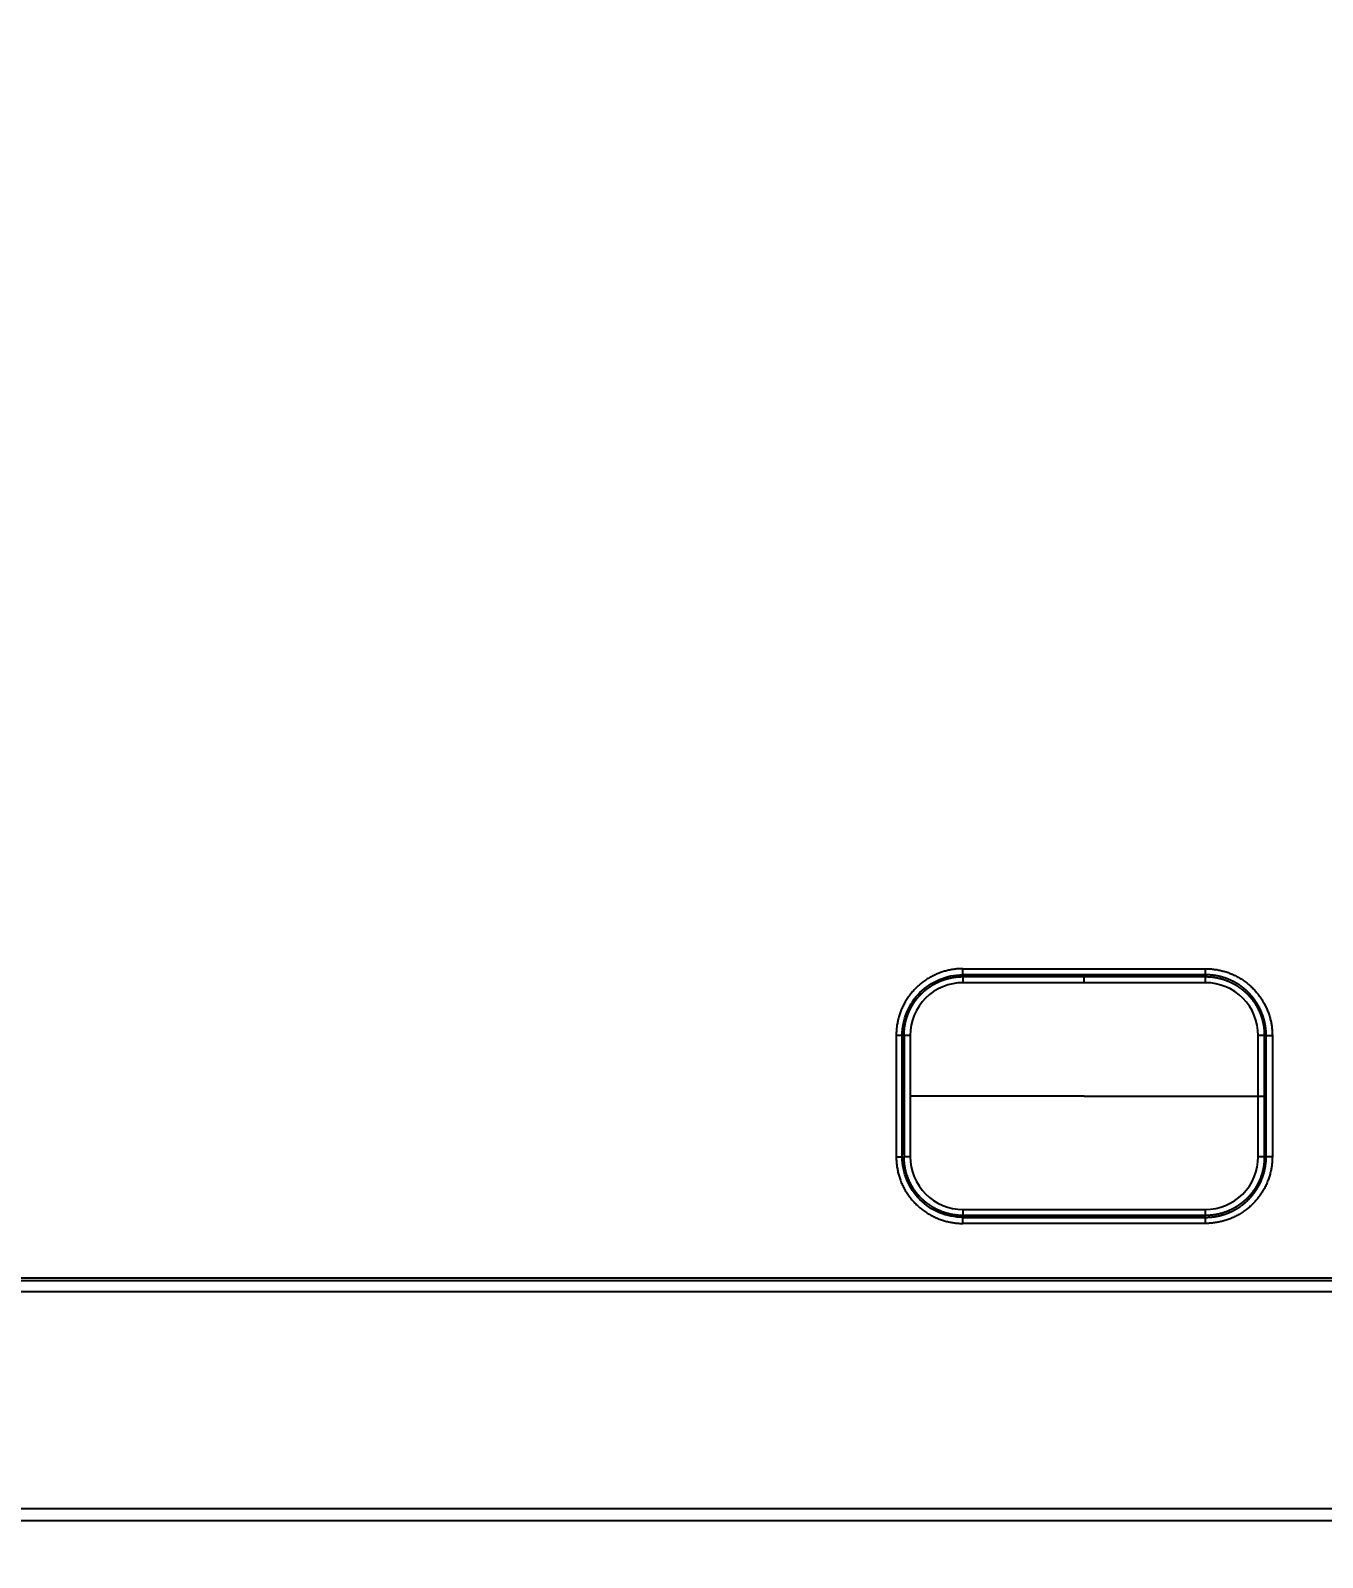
# Model space of a CAD drawing. Extents: x 4885 to 9138, y -729 to 2388.
# Drawn here: x 6106.6 to 6213, y -110.1 to 15.7 of the extents above; entities that cross this region are included whole.
import ezdxf

# ---------------------------------------------------------------- set-up
doc = ezdxf.new("R2010")
doc.units = 0
doc.header["$LTSCALE"] = 10
doc.header["$MEASUREMENT"] = 0
doc.header["$PDMODE"] = 3
doc.header["$PDSIZE"] = -10
doc.layers.get('0').update_dxf_attribs({"linetype": 'CONTINUOUS'})
doc.layers.get('DEFPOINTS').update_dxf_attribs({"linetype": 'CONTINUOUS'})
doc.styles.add('Daelim Dimension', font='NanumGothic.ttf')
doc.dimstyles.new('DEFAULT', dxfattribs={"dimscale": 2, "dimtxt": 2, "dimasz": 2, "dimexe": 0, "dimexo": 2, "dimgap": 1, "dimtad": 1, "dimdec": 1, "dimzin": 9, "dimdsep": 46, "dimtxsty": 'Daelim Dimension', "dimcen": 0.5, "dimclrd": 252, "dimclre": 252, "dimclrt": 3, "dimadec": 1, "dimazin": 0, "dimtfac": 1, "dimtdec": 1, "dimtix": 1, "dimtmove": 0, "dimatfit": 3, "dimfxl": 1, "dimtolj": 1, "dimtzin": 1, "dimlwd": 9, "dimlwe": 9, "dimarcsym": 0})

# ---------------------------------------------------------------- blocks, each defined once
blk = doc.blocks.new('*D57')
at = {"color": 5, "lineweight": 9, "ltscale": 0.5, "transparency": 16777216}
for p, q in [((5963.54, 144.9), (5963.54, -301.55)), ((6413.54, 144.9), (6413.54, -301.55)), ((5971.54, -299.55), (6405.54, -299.55))]:
    blk.add_line(p, q, dxfattribs=at)
at = {"color": 5, "ltscale": 0.5, "transparency": 16777216}
for points in [[(5971.54, -298.21), (5971.54, -300.88), (5963.54, -299.55)], [(6405.54, -298.21), (6405.54, -300.88), (6413.54, -299.55)]]:
    blk.add_solid(points, dxfattribs=at)
at = {"layer": 'DEFPOINTS', "color": 0, "ltscale": 0.5, "transparency": 16777216}
for p in [(5963.54, 148.9), (6413.54, 148.9), (6413.54, -299.55)]:
    blk.add_point(p, dxfattribs=at)
at = {"color": 7, "ltscale": 0.5, "transparency": 16777216, "insert": (6188.54, -286.69), "char_height": 20, "attachment_point": 5, "style": 'Daelim Dimension'}
blk.add_mtext('\\A1;450', dxfattribs=at)
blk = doc.blocks.new('*D68')
at = {"color": 5, "lineweight": 9, "ltscale": 0.5, "transparency": 16777216}
for p, q in [((6167.68, 249.69), (5799.77, 249.69)), ((5801.77, 241.69), (5801.77, -209.07)), ((6189.43, -217.07), (5799.77, -217.07))]:
    blk.add_line(p, q, dxfattribs=at)
at = {"color": 5, "ltscale": 0.5, "transparency": 16777216}
for points in [[(5800.43, 241.69), (5803.1, 241.69), (5801.77, 249.69)], [(5800.43, -209.07), (5803.1, -209.07), (5801.77, -217.07)]]:
    blk.add_solid(points, dxfattribs=at)
at = {"layer": 'DEFPOINTS', "color": 0, "ltscale": 0.5, "transparency": 16777216}
for p in [(6171.68, 249.69), (5801.77, -217.07), (6193.43, -217.07)]:
    blk.add_point(p, dxfattribs=at)
at = {"color": 7, "ltscale": 0.5, "transparency": 16777216, "insert": (5788.88, 16.31), "char_height": 20, "attachment_point": 5, "rotation": 90, "style": 'Daelim Dimension'}
blk.add_mtext('\\A1;467', dxfattribs=at)

msp = doc.modelspace()

# ---------------------------------------------------------------- linework, layer by layer
at = {"color": 7, "linetype": 'Continuous', "lineweight": 25}
for p, q in [((6183.43, -62.08), (6183.43, -61.58)), ((6183.43, -61.58), (6203.42, -61.58)), ((6203.42, -62.08), (6203.42, -61.58)), ((6183.43, -62.08), (6183.57, -62.23)), ((6203.42, -62.08), (6183.43, -62.08)), ((6203.28, -62.23), (6183.57, -62.23)), ((6193.43, -62.73), (6193.43, -62.23)), ((6203.42, -62.08), (6203.28, -62.23)), ((6178.43, -67.07), (6177.94, -67.07)), ((6177.94, -67.07), (6177.94, -77.07)), ((6178.58, -67.22), (6178.43, -67.07)), ((6178.43, -77.07), (6178.43, -67.07)), ((6178.58, -67.22), (6178.58, -76.92)), ((6208.27, -67.22), (6208.42, -67.07)), ((6208.27, -67.22), (6208.27, -76.92)), ((6208.42, -77.07), (6208.42, -67.07)), ((6208.42, -67.07), (6208.92, -67.07)), ((6208.92, -67.07), (6208.92, -77.07)), ((6193.43, -72.07), (6179.09, -72.07)), ((6193.43, -72.07), (6207.77, -72.07)), ((6207.77, -72.07), (6208.26, -72.07)), ((6177.94, -77.07), (6178.43, -77.07)), ((6208.92, -77.07), (6208.42, -77.07)), ((6183.43, -82.06), (6183.57, -81.91)), ((6183.43, -82.06), (6203.42, -82.06)), ((6183.43, -82.56), (6183.43, -82.06)), ((6203.42, -82.56), (6183.43, -82.56)), ((6203.28, -81.91), (6183.57, -81.91)), ((6203.42, -82.06), (6203.28, -81.91)), ((6203.42, -82.56), (6203.42, -82.06)), ((6365.43, -87.07), (6021.43, -87.07)), ((6021.43, -87.25), (6365.43, -87.25)), ((6365.43, -88.2), (6021.43, -88.2)), ((6365.43, -106.07), (6021.43, -106.07)), ((6365.43, -107.07), (6021.43, -107.07))]:
    msp.add_line(p, q, dxfattribs=at)
for centre, major_axis, ratio, start_param, end_param in [((6193.43, -297.67), (-4498.51, 0), 0.052336, 4.712389, 4.714611), ((6183.43, -62.73), (0, 0.5), 0.002219, 6.230825, 7.851908), ((6193.43, -298.19), (4499.01, 0), 0.052336, 1.570796, 1.573018), ((6193.43, -297.67), (-4498.51, 0), 0.052336, 4.710167, 4.712389), ((6193.43, -298.19), (4499.01, 0), 0.052336, 1.568575, 1.570796), ((6203.42, -62.73), (0, -0.5), 0.002219, 1.57287, 3.193953), ((6179.09, -67.08), (-0.5, 0), 0.001109, 4.715572, 6.335545), ((6414.03, -72.07), (0, -4498.76), 0.052336, 4.711279, 4.713499), ((6414.56, -72.07), (0, 4499.26), 0.052336, 1.569686, 1.570796), ((6207.76, -67.08), (-0.5, 0), 0.001109, 3.089233, 4.709206), ((5972.29, -72.07), (0, -4499.26), 0.052336, 1.570796, 1.571907), ((5972.82, -72.07), (0, 4498.76), 0.052336, 4.712389, 4.713499), ((6414.56, -72.07), (0, 4499.26), 0.052336, 1.570796, 1.571907), ((5972.29, -72.07), (0, -4499.26), 0.052336, 1.569686, 1.570796), ((5972.82, -72.07), (0, 4498.76), 0.052336, 4.711279, 4.712389), ((6179.09, -77.06), (-0.5, 0), 0.001109, 6.230825, 7.850798), ((6207.76, -77.06), (-0.5, 0), 0.001109, 1.57398, 3.172214), ((6183.43, -81.41), (0, -0.5), 0.002219, 4.714463, 6.335545), ((6193.43, 154.05), (-4499.01, 0), 0.052336, 1.568575, 1.573018), ((6203.42, -81.41), (0, 0.5), 0.002219, 3.089233, 4.710315), ((6193.43, 153.53), (4498.51, 0), 0.052336, 4.710167, 4.714611)]:
    msp.add_ellipse(centre, major_axis=major_axis, ratio=ratio, start_param=start_param, end_param=end_param, dxfattribs=at)
for points in [[(6183.43, -61.58), (6180.21, -61.58), (6177.94, -63.85), (6177.94, -67.07)], [(6203.42, -61.58), (6206.64, -61.58), (6208.92, -63.85), (6208.92, -67.07)], [(6177.94, -77.07), (6177.94, -80.29), (6180.21, -82.56), (6183.43, -82.56)], [(6208.92, -77.07), (6208.92, -80.29), (6206.64, -82.56), (6203.42, -82.56)]]:
    msp.add_rational_spline(points, [1, 0.805383013467, 0.805383013467, 1], degree=3, dxfattribs=at)
for points, knots in [([(6178.43, -67.07), (6178.43, -65.76), (6178.97, -64.46), (6180.82, -62.62), (6182.11, -62.08), (6183.43, -62.08)], [0, 0, 0, 0, 0.5, 0.5, 1, 1, 1, 1]), ([(6178.59, -67.08), (6178.59, -67.06), (6178.59, -67.04), (6178.59, -67.01), (6178.59, -66.97), (6178.59, -66.94), (6178.59, -66.9), (6178.59, -66.86), (6178.59, -66.83), (6178.6, -66.79), (6178.6, -66.76), (6178.6, -66.72), (6178.6, -66.69), (6178.61, -66.65), (6178.61, -66.62), (6178.61, -66.58), (6178.62, -66.55), (6178.62, -66.51), (6178.62, -66.48), (6178.63, -66.44), (6178.63, -66.41), (6178.64, -66.37), (6178.64, -66.34), (6178.65, -66.31), (6178.66, -66.27), (6178.66, -66.24), (6178.67, -66.2), (6178.67, -66.17), (6178.68, -66.13), (6178.69, -66.1), (6178.69, -66.06), (6178.7, -66.03), (6178.71, -66), (6178.72, -65.96), (6178.73, -65.93), (6178.73, -65.89), (6178.74, -65.86), (6178.75, -65.82), (6178.76, -65.79), (6178.77, -65.76), (6178.78, -65.72), (6178.79, -65.69), (6178.8, -65.66), (6178.81, -65.62), (6178.82, -65.59), (6178.83, -65.56), (6178.84, -65.52), (6178.86, -65.49), (6178.87, -65.46), (6178.88, -65.42), (6178.89, -65.39), (6178.9, -65.36), (6178.92, -65.32), (6178.93, -65.29), (6178.94, -65.26), (6178.95, -65.23), (6178.97, -65.19), (6178.98, -65.16), (6179, -65.13), (6179.01, -65.1), (6179.02, -65.07), (6179.04, -65.03), (6179.05, -65), (6179.07, -64.97), (6179.09, -64.94), (6179.1, -64.91), (6179.12, -64.88), (6179.13, -64.84), (6179.15, -64.81), (6179.17, -64.78), (6179.18, -64.75), (6179.2, -64.72), (6179.22, -64.69), (6179.23, -64.66), (6179.25, -64.63), (6179.27, -64.6), (6179.29, -64.57), (6179.31, -64.54), (6179.32, -64.51), (6179.34, -64.48), (6179.36, -64.45), (6179.38, -64.42), (6179.4, -64.39), (6179.42, -64.36), (6179.44, -64.33), (6179.46, -64.3), (6179.48, -64.28), (6179.5, -64.25), (6179.52, -64.22), (6179.54, -64.19), (6179.56, -64.16), (6179.58, -64.13), (6179.6, -64.11), (6179.63, -64.08), (6179.65, -64.05), (6179.67, -64.02), (6179.69, -64), (6179.71, -63.97), (6179.74, -63.94), (6179.76, -63.92), (6179.78, -63.89), (6179.81, -63.86), (6179.83, -63.84), (6179.85, -63.81), (6179.88, -63.79), (6179.9, -63.76), (6179.92, -63.73), (6179.95, -63.71), (6179.97, -63.68), (6180, -63.66), (6180.02, -63.63), (6180.05, -63.61), (6180.07, -63.59), (6180.1, -63.56), (6180.12, -63.54), (6180.15, -63.51), (6180.18, -63.49), (6180.2, -63.47), (6180.23, -63.44), (6180.25, -63.42), (6180.28, -63.4), (6180.31, -63.37), (6180.33, -63.35), (6180.36, -63.33), (6180.39, -63.31), (6180.42, -63.29), (6180.44, -63.26), (6180.47, -63.24), (6180.5, -63.22), (6180.53, -63.2), (6180.55, -63.18), (6180.58, -63.16), (6180.61, -63.14), (6180.64, -63.12), (6180.67, -63.1), (6180.7, -63.08), (6180.73, -63.06), (6180.76, -63.04), (6180.78, -63.02), (6180.81, -63), (6180.84, -62.98), (6180.87, -62.96), (6180.9, -62.94), (6180.93, -62.93), (6180.96, -62.91), (6180.99, -62.89), (6181.02, -62.87), (6181.05, -62.86), (6181.08, -62.84), (6181.12, -62.82), (6181.15, -62.81), (6181.18, -62.79), (6181.21, -62.77), (6181.24, -62.76), (6181.27, -62.74), (6181.3, -62.73), (6181.33, -62.71), (6181.36, -62.7), (6181.4, -62.68), (6181.43, -62.67), (6181.46, -62.65), (6181.49, -62.64), (6181.52, -62.62), (6181.56, -62.61), (6181.59, -62.6), (6181.62, -62.58), (6181.65, -62.57), (6181.69, -62.56), (6181.72, -62.55), (6181.75, -62.53), (6181.78, -62.52), (6181.82, -62.51), (6181.85, -62.5), (6181.88, -62.49), (6181.92, -62.48), (6181.95, -62.46), (6181.98, -62.45), (6182.02, -62.44), (6182.05, -62.43), (6182.08, -62.42), (6182.12, -62.41), (6182.15, -62.4), (6182.19, -62.4), (6182.22, -62.39), (6182.25, -62.38), (6182.29, -62.37), (6182.32, -62.36), (6182.36, -62.35), (6182.39, -62.35), (6182.42, -62.34), (6182.46, -62.33), (6182.49, -62.32), (6182.53, -62.32), (6182.56, -62.31), (6182.6, -62.31), (6182.63, -62.3), (6182.66, -62.29), (6182.7, -62.29), (6182.73, -62.28), (6182.77, -62.28), (6182.8, -62.27), (6182.84, -62.27), (6182.87, -62.26), (6182.91, -62.26), (6182.94, -62.26), (6182.98, -62.25), (6183.01, -62.25), (6183.05, -62.25), (6183.08, -62.25), (6183.12, -62.24), (6183.15, -62.24), (6183.19, -62.24), (6183.22, -62.24), (6183.26, -62.24), (6183.29, -62.23), (6183.33, -62.23), (6183.36, -62.23), (6183.4, -62.23), (6183.42, -62.23), (6183.43, -62.23)], [0, 0, 0, 0, 0.004625, 0.00925, 0.013875, 0.0185, 0.023124, 0.027748, 0.032372, 0.036996, 0.04162, 0.046243, 0.050866, 0.055489, 0.060112, 0.064734, 0.069357, 0.073979, 0.078601, 0.083222, 0.087844, 0.092465, 0.097086, 0.101707, 0.106328, 0.110948, 0.115569, 0.120189, 0.124809, 0.129428, 0.134048, 0.138667, 0.143287, 0.147906, 0.152524, 0.157143, 0.161761, 0.166379, 0.170998, 0.175615, 0.180233, 0.184851, 0.189468, 0.194085, 0.198702, 0.203319, 0.207935, 0.212552, 0.217168, 0.221784, 0.2264, 0.231015, 0.235631, 0.240246, 0.244861, 0.249476, 0.254091, 0.258706, 0.26332, 0.267934, 0.272549, 0.277163, 0.281776, 0.28639, 0.291003, 0.295617, 0.30023, 0.304843, 0.309456, 0.314068, 0.318681, 0.323293, 0.327905, 0.332517, 0.337129, 0.341741, 0.346352, 0.350964, 0.355575, 0.360186, 0.364797, 0.369408, 0.374018, 0.378629, 0.383239, 0.387849, 0.392459, 0.397069, 0.401679, 0.406288, 0.410898, 0.415507, 0.420116, 0.424725, 0.429334, 0.433943, 0.438551, 0.44316, 0.447768, 0.452376, 0.456984, 0.461592, 0.4662, 0.470808, 0.475415, 0.480023, 0.48463, 0.489237, 0.493844, 0.498451, 0.503057, 0.507664, 0.51227, 0.516877, 0.521483, 0.526089, 0.530695, 0.535301, 0.539907, 0.544512, 0.549118, 0.553723, 0.558328, 0.562933, 0.567538, 0.572143, 0.576748, 0.581353, 0.585957, 0.590562, 0.595166, 0.59977, 0.604374, 0.608978, 0.613582, 0.618186, 0.622789, 0.627393, 0.631996, 0.6366, 0.641203, 0.645806, 0.650409, 0.655012, 0.659615, 0.664218, 0.66882, 0.673423, 0.678025, 0.682627, 0.68723, 0.691832, 0.696434, 0.701036, 0.705638, 0.710239, 0.714841, 0.719443, 0.724044, 0.728646, 0.733247, 0.737848, 0.742449, 0.74705, 0.751651, 0.756252, 0.760853, 0.765454, 0.770054, 0.774655, 0.779255, 0.783856, 0.788456, 0.793056, 0.797656, 0.802257, 0.806857, 0.811456, 0.816056, 0.820656, 0.825256, 0.829856, 0.834455, 0.839055, 0.843654, 0.848253, 0.852853, 0.857452, 0.862051, 0.86665, 0.871249, 0.875848, 0.880447, 0.885046, 0.889645, 0.894244, 0.898842, 0.903441, 0.908039, 0.912638, 0.917236, 0.921835, 0.926433, 0.931031, 0.93563, 0.940228, 0.944826, 0.949424, 0.954022, 0.95862, 0.963218, 0.967816, 0.972414, 0.977012, 0.981609, 0.986207, 0.990805, 0.995402, 1, 1, 1, 1]), ([(6183.43, -62.73), (6182.31, -62.73), (6181.17, -63.19), (6179.55, -64.81), (6179.09, -65.93), (6179.09, -67.08)], [0, 0, 0, 0, 0.5, 0.5, 1, 1, 1, 1]), ([(6208.42, -67.07), (6208.42, -67.06), (6208.42, -67.04), (6208.42, -67), (6208.41, -66.96), (6208.41, -66.93), (6208.41, -66.89), (6208.41, -66.86), (6208.41, -66.82), (6208.41, -66.78), (6208.41, -66.75), (6208.4, -66.71), (6208.4, -66.67), (6208.4, -66.64), (6208.39, -66.6), (6208.39, -66.57), (6208.39, -66.53), (6208.38, -66.49), (6208.38, -66.46), (6208.37, -66.42), (6208.37, -66.39), (6208.36, -66.35), (6208.36, -66.32), (6208.35, -66.28), (6208.35, -66.24), (6208.34, -66.21), (6208.33, -66.17), (6208.33, -66.14), (6208.32, -66.1), (6208.31, -66.07), (6208.31, -66.03), (6208.3, -66), (6208.29, -65.96), (6208.28, -65.93), (6208.27, -65.89), (6208.27, -65.85), (6208.26, -65.82), (6208.25, -65.78), (6208.24, -65.75), (6208.23, -65.72), (6208.22, -65.68), (6208.21, -65.65), (6208.2, -65.61), (6208.19, -65.58), (6208.18, -65.54), (6208.17, -65.51), (6208.15, -65.47), (6208.14, -65.44), (6208.13, -65.41), (6208.12, -65.37), (6208.11, -65.34), (6208.09, -65.3), (6208.08, -65.27), (6208.07, -65.24), (6208.05, -65.2), (6208.04, -65.17), (6208.03, -65.14), (6208.01, -65.1), (6208, -65.07), (6207.98, -65.04), (6207.97, -65), (6207.95, -64.97), (6207.94, -64.94), (6207.92, -64.9), (6207.91, -64.87), (6207.89, -64.84), (6207.87, -64.81), (6207.86, -64.78), (6207.84, -64.74), (6207.82, -64.71), (6207.81, -64.68), (6207.79, -64.65), (6207.77, -64.62), (6207.75, -64.59), (6207.74, -64.55), (6207.72, -64.52), (6207.7, -64.49), (6207.68, -64.46), (6207.66, -64.43), (6207.64, -64.4), (6207.62, -64.37), (6207.6, -64.34), (6207.58, -64.31), (6207.56, -64.28), (6207.54, -64.25), (6207.52, -64.22), (6207.5, -64.19), (6207.48, -64.16), (6207.46, -64.13), (6207.44, -64.1), (6207.42, -64.07), (6207.39, -64.04), (6207.37, -64.01), (6207.35, -63.99), (6207.33, -63.96), (6207.3, -63.93), (6207.28, -63.9), (6207.26, -63.87), (6207.24, -63.85), (6207.21, -63.82), (6207.19, -63.79), (6207.16, -63.76), (6207.14, -63.74), (6207.12, -63.71), (6207.09, -63.68), (6207.07, -63.66), (6207.04, -63.63), (6207.02, -63.61), (6206.99, -63.58), (6206.97, -63.55), (6206.94, -63.53), (6206.92, -63.5), (6206.89, -63.48), (6206.86, -63.45), (6206.84, -63.43), (6206.81, -63.4), (6206.78, -63.38), (6206.76, -63.35), (6206.73, -63.33), (6206.7, -63.31), (6206.68, -63.28), (6206.65, -63.26), (6206.62, -63.24), (6206.59, -63.21), (6206.57, -63.19), (6206.54, -63.17), (6206.51, -63.15), (6206.48, -63.12), (6206.45, -63.1), (6206.42, -63.08), (6206.39, -63.06), (6206.36, -63.04), (6206.34, -63.02), (6206.31, -62.99), (6206.28, -62.97), (6206.25, -62.95), (6206.22, -62.93), (6206.19, -62.91), (6206.16, -62.89), (6206.13, -62.87), (6206.1, -62.85), (6206.07, -62.83), (6206.03, -62.82), (6206, -62.8), (6205.97, -62.78), (6205.94, -62.76), (6205.91, -62.74), (6205.88, -62.72), (6205.85, -62.71), (6205.82, -62.69), (6205.78, -62.67), (6205.75, -62.65), (6205.72, -62.64), (6205.69, -62.62), (6205.66, -62.61), (6205.62, -62.59), (6205.59, -62.57), (6205.56, -62.56), (6205.53, -62.54), (6205.49, -62.53), (6205.46, -62.51), (6205.43, -62.5), (6205.39, -62.48), (6205.36, -62.47), (6205.33, -62.46), (6205.29, -62.44), (6205.26, -62.43), (6205.23, -62.42), (6205.19, -62.4), (6205.16, -62.39), (6205.12, -62.38), (6205.09, -62.37), (6205.06, -62.35), (6205.02, -62.34), (6204.99, -62.33), (6204.95, -62.32), (6204.92, -62.31), (6204.88, -62.3), (6204.85, -62.29), (6204.81, -62.28), (6204.78, -62.27), (6204.75, -62.26), (6204.71, -62.25), (6204.68, -62.24), (6204.64, -62.23), (6204.61, -62.22), (6204.57, -62.21), (6204.53, -62.2), (6204.5, -62.2), (6204.46, -62.19), (6204.43, -62.18), (6204.39, -62.17), (6204.36, -62.17), (6204.32, -62.16), (6204.29, -62.15), (6204.25, -62.15), (6204.22, -62.14), (6204.18, -62.14), (6204.14, -62.13), (6204.11, -62.13), (6204.07, -62.12), (6204.04, -62.12), (6204, -62.11), (6203.96, -62.11), (6203.93, -62.1), (6203.89, -62.1), (6203.86, -62.1), (6203.82, -62.1), (6203.78, -62.09), (6203.75, -62.09), (6203.71, -62.09), (6203.68, -62.09), (6203.64, -62.08), (6203.6, -62.08), (6203.57, -62.08), (6203.53, -62.08), (6203.5, -62.08), (6203.46, -62.08), (6203.43, -62.08), (6203.42, -62.08)], [0, 0, 0, 0, 0.004613, 0.009226, 0.01384, 0.018452, 0.023065, 0.027678, 0.03229, 0.036903, 0.041515, 0.046127, 0.050739, 0.055351, 0.059963, 0.064574, 0.069186, 0.073797, 0.078408, 0.083019, 0.08763, 0.092241, 0.096852, 0.101463, 0.106073, 0.110684, 0.115294, 0.119904, 0.124514, 0.129124, 0.133734, 0.138344, 0.142954, 0.147563, 0.152173, 0.156782, 0.161391, 0.166001, 0.17061, 0.175219, 0.179828, 0.184437, 0.189045, 0.193654, 0.198263, 0.202871, 0.207479, 0.212088, 0.216696, 0.221304, 0.225912, 0.23052, 0.235128, 0.239736, 0.244344, 0.248952, 0.253559, 0.258167, 0.262774, 0.267382, 0.271989, 0.276596, 0.281204, 0.285811, 0.290418, 0.295025, 0.299632, 0.304239, 0.308846, 0.313453, 0.318059, 0.322666, 0.327273, 0.33188, 0.336486, 0.341093, 0.345699, 0.350306, 0.354912, 0.359518, 0.364125, 0.368731, 0.373337, 0.377944, 0.38255, 0.387156, 0.391762, 0.396368, 0.400974, 0.40558, 0.410186, 0.414792, 0.419398, 0.424004, 0.42861, 0.433216, 0.437822, 0.442428, 0.447034, 0.451639, 0.456245, 0.460851, 0.465457, 0.470063, 0.474668, 0.479274, 0.48388, 0.488486, 0.493091, 0.497697, 0.502303, 0.506909, 0.511514, 0.51612, 0.520726, 0.525332, 0.529937, 0.534543, 0.539149, 0.543755, 0.548361, 0.552966, 0.557572, 0.562178, 0.566784, 0.57139, 0.575996, 0.580602, 0.585208, 0.589814, 0.59442, 0.599026, 0.603632, 0.608238, 0.612844, 0.61745, 0.622056, 0.626663, 0.631269, 0.635875, 0.640482, 0.645088, 0.649694, 0.654301, 0.658907, 0.663514, 0.66812, 0.672727, 0.677334, 0.681941, 0.686547, 0.691154, 0.695761, 0.700368, 0.704975, 0.709582, 0.714189, 0.718796, 0.723404, 0.728011, 0.732618, 0.737226, 0.741833, 0.746441, 0.751048, 0.755656, 0.760264, 0.764872, 0.76948, 0.774088, 0.778696, 0.783304, 0.787912, 0.792521, 0.797129, 0.801737, 0.806346, 0.810955, 0.815563, 0.820172, 0.824781, 0.82939, 0.833999, 0.838609, 0.843218, 0.847827, 0.852437, 0.857046, 0.861656, 0.866266, 0.870876, 0.875486, 0.880096, 0.884706, 0.889316, 0.893927, 0.898537, 0.903148, 0.907759, 0.91237, 0.916981, 0.921592, 0.926203, 0.930814, 0.935426, 0.940037, 0.944649, 0.949261, 0.953873, 0.958485, 0.963097, 0.96771, 0.972322, 0.976935, 0.981548, 0.98616, 0.990774, 0.995387, 1, 1, 1, 1]), ([(6203.42, -62.23), (6203.43, -62.23), (6203.45, -62.23), (6203.49, -62.23), (6203.52, -62.23), (6203.56, -62.23), (6203.59, -62.24), (6203.63, -62.24), (6203.66, -62.24), (6203.7, -62.24), (6203.73, -62.24), (6203.77, -62.25), (6203.8, -62.25), (6203.84, -62.25), (6203.87, -62.25), (6203.91, -62.26), (6203.94, -62.26), (6203.98, -62.26), (6204.01, -62.27), (6204.05, -62.27), (6204.08, -62.28), (6204.12, -62.28), (6204.15, -62.29), (6204.19, -62.29), (6204.22, -62.3), (6204.26, -62.31), (6204.29, -62.31), (6204.32, -62.32), (6204.36, -62.32), (6204.39, -62.33), (6204.43, -62.34), (6204.46, -62.35), (6204.5, -62.35), (6204.53, -62.36), (6204.56, -62.37), (6204.6, -62.38), (6204.63, -62.39), (6204.66, -62.4), (6204.7, -62.4), (6204.73, -62.41), (6204.77, -62.42), (6204.8, -62.43), (6204.83, -62.44), (6204.87, -62.45), (6204.9, -62.46), (6204.93, -62.48), (6204.97, -62.49), (6205, -62.5), (6205.03, -62.51), (6205.07, -62.52), (6205.1, -62.53), (6205.13, -62.55), (6205.16, -62.56), (6205.2, -62.57), (6205.23, -62.58), (6205.26, -62.6), (6205.29, -62.61), (6205.33, -62.62), (6205.36, -62.64), (6205.39, -62.65), (6205.42, -62.67), (6205.45, -62.68), (6205.49, -62.7), (6205.52, -62.71), (6205.55, -62.73), (6205.58, -62.74), (6205.61, -62.76), (6205.64, -62.77), (6205.67, -62.79), (6205.7, -62.81), (6205.74, -62.82), (6205.77, -62.84), (6205.8, -62.86), (6205.83, -62.87), (6205.86, -62.89), (6205.89, -62.91), (6205.92, -62.93), (6205.95, -62.94), (6205.98, -62.96), (6206.01, -62.98), (6206.04, -63), (6206.07, -63.02), (6206.1, -63.04), (6206.12, -63.06), (6206.15, -63.08), (6206.18, -63.1), (6206.21, -63.12), (6206.24, -63.14), (6206.27, -63.16), (6206.3, -63.18), (6206.32, -63.2), (6206.35, -63.22), (6206.38, -63.24), (6206.41, -63.26), (6206.44, -63.29), (6206.46, -63.31), (6206.49, -63.33), (6206.52, -63.35), (6206.54, -63.37), (6206.57, -63.4), (6206.6, -63.42), (6206.62, -63.44), (6206.65, -63.47), (6206.68, -63.49), (6206.7, -63.51), (6206.73, -63.54), (6206.75, -63.56), (6206.78, -63.59), (6206.8, -63.61), (6206.83, -63.63), (6206.85, -63.66), (6206.88, -63.68), (6206.9, -63.71), (6206.93, -63.73), (6206.95, -63.76), (6206.97, -63.79), (6207, -63.81), (6207.02, -63.84), (6207.04, -63.86), (6207.07, -63.89), (6207.09, -63.92), (6207.11, -63.94), (6207.14, -63.97), (6207.16, -64), (6207.18, -64.02), (6207.2, -64.05), (6207.22, -64.08), (6207.25, -64.11), (6207.27, -64.13), (6207.29, -64.16), (6207.31, -64.19), (6207.33, -64.22), (6207.35, -64.25), (6207.37, -64.28), (6207.39, -64.3), (6207.41, -64.33), (6207.43, -64.36), (6207.45, -64.39), (6207.47, -64.42), (6207.49, -64.45), (6207.51, -64.48), (6207.53, -64.51), (6207.55, -64.54), (6207.56, -64.57), (6207.58, -64.6), (6207.6, -64.63), (6207.62, -64.66), (6207.63, -64.69), (6207.65, -64.72), (6207.67, -64.75), (6207.69, -64.78), (6207.7, -64.81), (6207.72, -64.84), (6207.73, -64.88), (6207.75, -64.91), (6207.77, -64.94), (6207.78, -64.97), (6207.8, -65), (6207.81, -65.03), (6207.83, -65.07), (6207.84, -65.1), (6207.85, -65.13), (6207.87, -65.16), (6207.88, -65.19), (6207.9, -65.23), (6207.91, -65.26), (6207.92, -65.29), (6207.93, -65.32), (6207.95, -65.36), (6207.96, -65.39), (6207.97, -65.42), (6207.98, -65.46), (6208, -65.49), (6208.01, -65.52), (6208.02, -65.56), (6208.03, -65.59), (6208.04, -65.62), (6208.05, -65.66), (6208.06, -65.69), (6208.07, -65.72), (6208.08, -65.76), (6208.09, -65.79), (6208.1, -65.82), (6208.11, -65.86), (6208.12, -65.89), (6208.12, -65.93), (6208.13, -65.96), (6208.14, -66), (6208.15, -66.03), (6208.16, -66.06), (6208.16, -66.1), (6208.17, -66.13), (6208.18, -66.17), (6208.18, -66.2), (6208.19, -66.24), (6208.2, -66.27), (6208.2, -66.31), (6208.21, -66.34), (6208.21, -66.37), (6208.22, -66.41), (6208.22, -66.44), (6208.23, -66.48), (6208.23, -66.51), (6208.23, -66.55), (6208.24, -66.58), (6208.24, -66.62), (6208.24, -66.65), (6208.25, -66.69), (6208.25, -66.72), (6208.25, -66.76), (6208.25, -66.79), (6208.26, -66.83), (6208.26, -66.86), (6208.26, -66.9), (6208.26, -66.94), (6208.26, -66.97), (6208.26, -67.01), (6208.26, -67.04), (6208.26, -67.06), (6208.26, -67.08)], [0, 0, 0, 0, 0.004598, 0.009196, 0.013793, 0.018391, 0.022989, 0.027587, 0.032185, 0.036783, 0.041381, 0.045979, 0.050577, 0.055176, 0.059774, 0.064372, 0.06897, 0.073569, 0.078167, 0.082766, 0.087364, 0.091963, 0.096562, 0.10116, 0.105759, 0.110358, 0.114957, 0.119556, 0.124155, 0.128754, 0.133353, 0.137952, 0.142552, 0.147151, 0.151751, 0.15635, 0.16095, 0.165549, 0.170149, 0.174749, 0.179348, 0.183948, 0.188548, 0.193148, 0.197748, 0.202348, 0.206949, 0.211549, 0.216149, 0.22075, 0.22535, 0.229951, 0.234552, 0.239153, 0.243753, 0.248354, 0.252955, 0.257557, 0.262158, 0.266759, 0.27136, 0.275962, 0.280563, 0.285165, 0.289767, 0.294369, 0.298971, 0.303573, 0.308175, 0.312777, 0.317379, 0.321982, 0.326584, 0.331187, 0.335789, 0.340392, 0.344995, 0.349598, 0.354201, 0.358804, 0.363407, 0.368011, 0.372614, 0.377218, 0.381821, 0.386425, 0.391029, 0.395633, 0.400237, 0.404841, 0.409446, 0.41405, 0.418655, 0.423259, 0.427864, 0.432469, 0.437074, 0.441679, 0.446285, 0.45089, 0.455495, 0.460101, 0.464707, 0.469313, 0.473919, 0.478525, 0.483131, 0.487737, 0.492344, 0.49695, 0.501557, 0.506164, 0.510771, 0.515378, 0.519985, 0.524592, 0.5292, 0.533807, 0.538415, 0.543023, 0.547631, 0.552239, 0.556848, 0.561456, 0.566065, 0.570673, 0.575282, 0.579891, 0.5845, 0.589109, 0.593719, 0.598328, 0.602938, 0.607548, 0.612158, 0.616768, 0.621378, 0.625989, 0.630599, 0.63521, 0.639821, 0.644432, 0.649043, 0.653655, 0.658266, 0.662878, 0.667489, 0.672101, 0.676714, 0.681326, 0.685938, 0.690551, 0.695164, 0.699777, 0.70439, 0.709003, 0.713616, 0.71823, 0.722844, 0.727457, 0.732071, 0.736686, 0.7413, 0.745915, 0.750529, 0.755144, 0.759759, 0.764375, 0.76899, 0.773606, 0.778221, 0.782837, 0.787454, 0.79207, 0.796686, 0.801303, 0.80592, 0.810537, 0.815154, 0.819771, 0.824389, 0.829007, 0.833625, 0.838243, 0.842861, 0.84748, 0.852098, 0.856717, 0.861336, 0.865955, 0.870575, 0.875195, 0.879814, 0.884434, 0.889055, 0.893675, 0.898296, 0.902916, 0.907537, 0.912159, 0.91678, 0.921402, 0.926023, 0.930645, 0.935268, 0.93989, 0.944513, 0.949135, 0.953758, 0.958382, 0.963005, 0.967629, 0.972253, 0.976877, 0.981501, 0.986125, 0.99075, 0.995375, 1, 1, 1, 1]), ([(6207.76, -67.08), (6207.76, -65.95), (6207.3, -64.81), (6205.69, -63.2), (6204.56, -62.73), (6203.42, -62.73)], [0, 0, 0, 0, 0.5, 0.5, 1, 1, 1, 1]), ([(6183.43, -82.06), (6182.11, -82.06), (6180.82, -81.52), (6178.97, -79.68), (6178.43, -78.38), (6178.43, -77.07)], [0, 0, 0, 0, 0.5, 0.5, 1, 1, 1, 1]), ([(6183.43, -81.91), (6183.42, -81.91), (6183.4, -81.91), (6183.36, -81.91), (6183.33, -81.91), (6183.29, -81.91), (6183.26, -81.91), (6183.22, -81.9), (6183.19, -81.9), (6183.15, -81.9), (6183.12, -81.9), (6183.08, -81.9), (6183.05, -81.89), (6183.01, -81.89), (6182.98, -81.89), (6182.94, -81.88), (6182.91, -81.88), (6182.87, -81.88), (6182.84, -81.87), (6182.8, -81.87), (6182.77, -81.86), (6182.73, -81.86), (6182.7, -81.85), (6182.66, -81.85), (6182.63, -81.84), (6182.6, -81.84), (6182.56, -81.83), (6182.53, -81.82), (6182.49, -81.82), (6182.46, -81.81), (6182.42, -81.8), (6182.39, -81.79), (6182.36, -81.79), (6182.32, -81.78), (6182.29, -81.77), (6182.25, -81.76), (6182.22, -81.75), (6182.19, -81.75), (6182.15, -81.74), (6182.12, -81.73), (6182.08, -81.72), (6182.05, -81.71), (6182.02, -81.7), (6181.98, -81.69), (6181.95, -81.68), (6181.92, -81.67), (6181.88, -81.65), (6181.85, -81.64), (6181.82, -81.63), (6181.78, -81.62), (6181.75, -81.61), (6181.72, -81.6), (6181.69, -81.58), (6181.65, -81.57), (6181.62, -81.56), (6181.59, -81.54), (6181.56, -81.53), (6181.52, -81.52), (6181.49, -81.5), (6181.46, -81.49), (6181.43, -81.47), (6181.4, -81.46), (6181.36, -81.45), (6181.33, -81.43), (6181.3, -81.41), (6181.27, -81.4), (6181.24, -81.38), (6181.21, -81.37), (6181.18, -81.35), (6181.15, -81.34), (6181.12, -81.32), (6181.08, -81.3), (6181.05, -81.28), (6181.02, -81.27), (6180.99, -81.25), (6180.96, -81.23), (6180.93, -81.21), (6180.9, -81.2), (6180.87, -81.18), (6180.84, -81.16), (6180.81, -81.14), (6180.78, -81.12), (6180.76, -81.1), (6180.73, -81.08), (6180.7, -81.06), (6180.67, -81.04), (6180.64, -81.02), (6180.61, -81), (6180.58, -80.98), (6180.55, -80.96), (6180.53, -80.94), (6180.5, -80.92), (6180.47, -80.9), (6180.44, -80.88), (6180.42, -80.85), (6180.39, -80.83), (6180.36, -80.81), (6180.33, -80.79), (6180.31, -80.77), (6180.28, -80.74), (6180.25, -80.72), (6180.23, -80.7), (6180.2, -80.67), (6180.18, -80.65), (6180.15, -80.63), (6180.12, -80.6), (6180.1, -80.58), (6180.07, -80.55), (6180.05, -80.53), (6180.02, -80.51), (6180, -80.48), (6179.97, -80.46), (6179.95, -80.43), (6179.92, -80.41), (6179.9, -80.38), (6179.88, -80.35), (6179.85, -80.33), (6179.83, -80.3), (6179.81, -80.28), (6179.78, -80.25), (6179.76, -80.22), (6179.74, -80.2), (6179.71, -80.17), (6179.69, -80.14), (6179.67, -80.12), (6179.65, -80.09), (6179.63, -80.06), (6179.6, -80.03), (6179.58, -80.01), (6179.56, -79.98), (6179.54, -79.95), (6179.52, -79.92), (6179.5, -79.89), (6179.48, -79.86), (6179.46, -79.84), (6179.44, -79.81), (6179.42, -79.78), (6179.4, -79.75), (6179.38, -79.72), (6179.36, -79.69), (6179.34, -79.66), (6179.32, -79.63), (6179.31, -79.6), (6179.29, -79.57), (6179.27, -79.54), (6179.25, -79.51), (6179.23, -79.48), (6179.22, -79.45), (6179.2, -79.42), (6179.18, -79.39), (6179.17, -79.36), (6179.15, -79.33), (6179.13, -79.3), (6179.12, -79.26), (6179.1, -79.23), (6179.09, -79.2), (6179.07, -79.17), (6179.05, -79.14), (6179.04, -79.11), (6179.02, -79.08), (6179.01, -79.04), (6179, -79.01), (6178.98, -78.98), (6178.97, -78.95), (6178.95, -78.91), (6178.94, -78.88), (6178.93, -78.85), (6178.92, -78.82), (6178.9, -78.78), (6178.89, -78.75), (6178.88, -78.72), (6178.87, -78.68), (6178.86, -78.65), (6178.84, -78.62), (6178.83, -78.59), (6178.82, -78.55), (6178.81, -78.52), (6178.8, -78.48), (6178.79, -78.45), (6178.78, -78.42), (6178.77, -78.38), (6178.76, -78.35), (6178.75, -78.32), (6178.74, -78.28), (6178.73, -78.25), (6178.73, -78.21), (6178.72, -78.18), (6178.71, -78.15), (6178.7, -78.11), (6178.69, -78.08), (6178.69, -78.04), (6178.68, -78.01), (6178.67, -77.97), (6178.67, -77.94), (6178.66, -77.9), (6178.66, -77.87), (6178.65, -77.84), (6178.64, -77.8), (6178.64, -77.77), (6178.63, -77.73), (6178.63, -77.7), (6178.62, -77.66), (6178.62, -77.63), (6178.62, -77.59), (6178.61, -77.56), (6178.61, -77.52), (6178.61, -77.49), (6178.6, -77.45), (6178.6, -77.42), (6178.6, -77.38), (6178.6, -77.35), (6178.59, -77.31), (6178.59, -77.28), (6178.59, -77.24), (6178.59, -77.21), (6178.59, -77.17), (6178.59, -77.14), (6178.59, -77.1), (6178.59, -77.08), (6178.59, -77.06)], [0, 0, 0, 0, 0.004598, 0.009195, 0.013793, 0.018391, 0.022988, 0.027586, 0.032184, 0.036782, 0.04138, 0.045978, 0.050576, 0.055174, 0.059772, 0.06437, 0.068969, 0.073567, 0.078165, 0.082764, 0.087362, 0.091961, 0.096559, 0.101158, 0.105756, 0.110355, 0.114954, 0.119553, 0.124152, 0.128751, 0.13335, 0.137949, 0.142548, 0.147147, 0.151747, 0.156346, 0.160945, 0.165545, 0.170145, 0.174744, 0.179344, 0.183944, 0.188544, 0.193143, 0.197744, 0.202344, 0.206944, 0.211544, 0.216144, 0.220745, 0.225345, 0.229946, 0.234546, 0.239147, 0.243748, 0.248349, 0.25295, 0.257551, 0.262152, 0.266753, 0.271354, 0.275956, 0.280557, 0.285159, 0.289761, 0.294362, 0.298964, 0.303566, 0.308168, 0.31277, 0.317373, 0.321975, 0.326577, 0.33118, 0.335782, 0.340385, 0.344988, 0.349591, 0.354194, 0.358797, 0.3634, 0.368004, 0.372607, 0.377211, 0.381814, 0.386418, 0.391022, 0.395626, 0.40023, 0.404834, 0.409438, 0.414043, 0.418647, 0.423252, 0.427857, 0.432462, 0.437067, 0.441672, 0.446277, 0.450882, 0.455488, 0.460093, 0.464699, 0.469305, 0.473911, 0.478517, 0.483123, 0.48773, 0.492336, 0.496943, 0.501549, 0.506156, 0.510763, 0.51537, 0.519977, 0.524585, 0.529192, 0.5338, 0.538408, 0.543016, 0.547624, 0.552232, 0.55684, 0.561449, 0.566057, 0.570666, 0.575275, 0.579884, 0.584493, 0.589102, 0.593712, 0.598321, 0.602931, 0.607541, 0.612151, 0.616761, 0.621371, 0.625982, 0.630592, 0.635203, 0.639814, 0.644425, 0.649036, 0.653648, 0.658259, 0.662871, 0.667483, 0.672095, 0.676707, 0.681319, 0.685932, 0.690544, 0.695157, 0.69977, 0.704383, 0.708997, 0.71361, 0.718224, 0.722837, 0.727451, 0.732066, 0.73668, 0.741294, 0.745909, 0.750524, 0.755139, 0.759754, 0.764369, 0.768985, 0.7736, 0.778216, 0.782832, 0.787449, 0.792065, 0.796681, 0.801298, 0.805915, 0.810532, 0.81515, 0.819767, 0.824385, 0.829003, 0.833621, 0.838239, 0.842857, 0.847476, 0.852095, 0.856713, 0.861333, 0.865952, 0.870572, 0.875191, 0.879811, 0.884431, 0.889052, 0.893672, 0.898293, 0.902914, 0.907535, 0.912156, 0.916778, 0.921399, 0.926021, 0.930643, 0.935266, 0.939888, 0.944511, 0.949134, 0.953757, 0.95838, 0.963004, 0.967628, 0.972252, 0.976876, 0.9815, 0.986125, 0.99075, 0.995375, 1, 1, 1, 1]), ([(6179.09, -77.07), (6179.09, -78.19), (6179.55, -79.33), (6181.16, -80.94), (6182.29, -81.41), (6183.43, -81.41)], [0, 0, 0, 0, 0.5, 0.5, 1, 1, 1, 1]), ([(6208.26, -77.06), (6208.26, -77.08), (6208.26, -77.1), (6208.26, -77.14), (6208.26, -77.17), (6208.26, -77.21), (6208.26, -77.24), (6208.26, -77.28), (6208.26, -77.31), (6208.25, -77.35), (6208.25, -77.38), (6208.25, -77.42), (6208.25, -77.45), (6208.24, -77.49), (6208.24, -77.52), (6208.24, -77.56), (6208.23, -77.59), (6208.23, -77.63), (6208.23, -77.66), (6208.22, -77.7), (6208.22, -77.73), (6208.21, -77.77), (6208.21, -77.8), (6208.2, -77.84), (6208.2, -77.87), (6208.19, -77.9), (6208.18, -77.94), (6208.18, -77.97), (6208.17, -78.01), (6208.16, -78.04), (6208.16, -78.08), (6208.15, -78.11), (6208.14, -78.15), (6208.13, -78.18), (6208.12, -78.21), (6208.12, -78.25), (6208.11, -78.28), (6208.1, -78.32), (6208.09, -78.35), (6208.08, -78.38), (6208.07, -78.42), (6208.06, -78.45), (6208.05, -78.48), (6208.04, -78.52), (6208.03, -78.55), (6208.02, -78.59), (6208.01, -78.62), (6208, -78.65), (6207.98, -78.68), (6207.97, -78.72), (6207.96, -78.75), (6207.95, -78.78), (6207.93, -78.82), (6207.92, -78.85), (6207.91, -78.88), (6207.9, -78.91), (6207.88, -78.95), (6207.87, -78.98), (6207.85, -79.01), (6207.84, -79.04), (6207.83, -79.08), (6207.81, -79.11), (6207.8, -79.14), (6207.78, -79.17), (6207.77, -79.2), (6207.75, -79.23), (6207.73, -79.26), (6207.72, -79.3), (6207.7, -79.33), (6207.69, -79.36), (6207.67, -79.39), (6207.65, -79.42), (6207.63, -79.45), (6207.62, -79.48), (6207.6, -79.51), (6207.58, -79.54), (6207.56, -79.57), (6207.55, -79.6), (6207.53, -79.63), (6207.51, -79.66), (6207.49, -79.69), (6207.47, -79.72), (6207.45, -79.75), (6207.43, -79.78), (6207.41, -79.81), (6207.39, -79.84), (6207.37, -79.86), (6207.35, -79.89), (6207.33, -79.92), (6207.31, -79.95), (6207.29, -79.98), (6207.27, -80.01), (6207.25, -80.03), (6207.22, -80.06), (6207.2, -80.09), (6207.18, -80.12), (6207.16, -80.14), (6207.14, -80.17), (6207.11, -80.2), (6207.09, -80.22), (6207.07, -80.25), (6207.04, -80.28), (6207.02, -80.3), (6207, -80.33), (6206.97, -80.35), (6206.95, -80.38), (6206.93, -80.41), (6206.9, -80.43), (6206.88, -80.46), (6206.85, -80.48), (6206.83, -80.51), (6206.8, -80.53), (6206.78, -80.55), (6206.75, -80.58), (6206.73, -80.6), (6206.7, -80.63), (6206.68, -80.65), (6206.65, -80.67), (6206.62, -80.7), (6206.6, -80.72), (6206.57, -80.74), (6206.54, -80.77), (6206.52, -80.79), (6206.49, -80.81), (6206.46, -80.83), (6206.44, -80.85), (6206.41, -80.88), (6206.38, -80.9), (6206.35, -80.92), (6206.32, -80.94), (6206.3, -80.96), (6206.27, -80.98), (6206.24, -81), (6206.21, -81.02), (6206.18, -81.04), (6206.15, -81.06), (6206.12, -81.08), (6206.1, -81.1), (6206.07, -81.12), (6206.04, -81.14), (6206.01, -81.16), (6205.98, -81.18), (6205.95, -81.2), (6205.92, -81.21), (6205.89, -81.23), (6205.86, -81.25), (6205.83, -81.27), (6205.8, -81.28), (6205.77, -81.3), (6205.74, -81.32), (6205.7, -81.34), (6205.67, -81.35), (6205.64, -81.37), (6205.61, -81.38), (6205.58, -81.4), (6205.55, -81.41), (6205.52, -81.43), (6205.49, -81.45), (6205.45, -81.46), (6205.42, -81.47), (6205.39, -81.49), (6205.36, -81.5), (6205.33, -81.52), (6205.29, -81.53), (6205.26, -81.54), (6205.23, -81.56), (6205.2, -81.57), (6205.16, -81.58), (6205.13, -81.6), (6205.1, -81.61), (6205.07, -81.62), (6205.03, -81.63), (6205, -81.64), (6204.97, -81.65), (6204.93, -81.67), (6204.9, -81.68), (6204.87, -81.69), (6204.83, -81.7), (6204.8, -81.71), (6204.77, -81.72), (6204.73, -81.73), (6204.7, -81.74), (6204.66, -81.75), (6204.63, -81.75), (6204.6, -81.76), (6204.56, -81.77), (6204.53, -81.78), (6204.5, -81.79), (6204.46, -81.79), (6204.43, -81.8), (6204.39, -81.81), (6204.36, -81.82), (6204.32, -81.82), (6204.29, -81.83), (6204.26, -81.84), (6204.22, -81.84), (6204.19, -81.85), (6204.15, -81.85), (6204.12, -81.86), (6204.08, -81.86), (6204.05, -81.87), (6204.01, -81.87), (6203.98, -81.88), (6203.94, -81.88), (6203.91, -81.88), (6203.87, -81.89), (6203.84, -81.89), (6203.8, -81.89), (6203.77, -81.9), (6203.73, -81.9), (6203.7, -81.9), (6203.66, -81.9), (6203.63, -81.9), (6203.59, -81.91), (6203.56, -81.91), (6203.52, -81.91), (6203.49, -81.91), (6203.45, -81.91), (6203.43, -81.91), (6203.42, -81.91)], [0, 0, 0, 0, 0.004625, 0.00925, 0.013875, 0.018499, 0.023123, 0.027747, 0.032371, 0.036995, 0.041618, 0.046242, 0.050865, 0.055487, 0.06011, 0.064732, 0.069355, 0.073977, 0.078598, 0.08322, 0.087841, 0.092463, 0.097084, 0.101704, 0.106325, 0.110945, 0.115566, 0.120186, 0.124805, 0.129425, 0.134045, 0.138664, 0.143283, 0.147902, 0.15252, 0.157139, 0.161757, 0.166375, 0.170993, 0.175611, 0.180229, 0.184846, 0.189463, 0.19408, 0.198697, 0.203314, 0.20793, 0.212546, 0.217163, 0.221779, 0.226394, 0.23101, 0.235625, 0.240241, 0.244856, 0.249471, 0.254085, 0.2587, 0.263314, 0.267929, 0.272543, 0.277156, 0.28177, 0.286384, 0.290997, 0.29561, 0.300223, 0.304836, 0.309449, 0.314062, 0.318674, 0.323286, 0.327899, 0.332511, 0.337122, 0.341734, 0.346345, 0.350957, 0.355568, 0.360179, 0.36479, 0.369401, 0.374011, 0.378622, 0.383232, 0.387842, 0.392452, 0.397062, 0.401672, 0.406281, 0.410891, 0.4155, 0.420109, 0.424718, 0.429327, 0.433935, 0.438544, 0.443152, 0.447761, 0.452369, 0.456977, 0.461585, 0.466193, 0.4708, 0.475408, 0.480015, 0.484622, 0.489229, 0.493836, 0.498443, 0.50305, 0.507656, 0.512263, 0.516869, 0.521475, 0.526082, 0.530687, 0.535293, 0.539899, 0.544505, 0.54911, 0.553715, 0.558321, 0.562926, 0.567531, 0.572136, 0.576741, 0.581345, 0.58595, 0.590554, 0.595159, 0.599763, 0.604367, 0.608971, 0.613575, 0.618179, 0.622782, 0.627386, 0.631989, 0.636593, 0.641196, 0.645799, 0.650402, 0.655005, 0.659608, 0.664211, 0.668813, 0.673416, 0.678019, 0.682621, 0.687223, 0.691825, 0.696427, 0.701029, 0.705631, 0.710233, 0.714835, 0.719437, 0.724038, 0.72864, 0.733241, 0.737842, 0.742443, 0.747045, 0.751646, 0.756247, 0.760847, 0.765448, 0.770049, 0.77465, 0.77925, 0.783851, 0.788451, 0.793051, 0.797652, 0.802252, 0.806852, 0.811452, 0.816052, 0.820652, 0.825251, 0.829851, 0.834451, 0.839051, 0.84365, 0.84825, 0.852849, 0.857448, 0.862048, 0.866647, 0.871246, 0.875845, 0.880444, 0.885043, 0.889642, 0.894241, 0.89884, 0.903438, 0.908037, 0.912636, 0.917234, 0.921833, 0.926431, 0.93103, 0.935628, 0.940226, 0.944824, 0.949423, 0.954021, 0.958619, 0.963217, 0.967815, 0.972413, 0.977011, 0.981609, 0.986207, 0.990805, 0.995402, 1, 1, 1, 1]), ([(6203.42, -82.06), (6203.43, -82.06), (6203.46, -82.06), (6203.5, -82.06), (6203.53, -82.06), (6203.57, -82.06), (6203.6, -82.06), (6203.64, -82.06), (6203.68, -82.05), (6203.71, -82.05), (6203.75, -82.05), (6203.78, -82.05), (6203.82, -82.05), (6203.86, -82.04), (6203.89, -82.04), (6203.93, -82.04), (6203.96, -82.03), (6204, -82.03), (6204.04, -82.02), (6204.07, -82.02), (6204.11, -82.01), (6204.14, -82.01), (6204.18, -82), (6204.22, -82), (6204.25, -81.99), (6204.29, -81.99), (6204.32, -81.98), (6204.36, -81.97), (6204.39, -81.97), (6204.43, -81.96), (6204.46, -81.95), (6204.5, -81.94), (6204.53, -81.94), (6204.57, -81.93), (6204.61, -81.92), (6204.64, -81.91), (6204.68, -81.9), (6204.71, -81.89), (6204.75, -81.88), (6204.78, -81.87), (6204.81, -81.86), (6204.85, -81.85), (6204.88, -81.84), (6204.92, -81.83), (6204.95, -81.82), (6204.99, -81.81), (6205.02, -81.8), (6205.06, -81.79), (6205.09, -81.78), (6205.12, -81.76), (6205.16, -81.75), (6205.19, -81.74), (6205.23, -81.73), (6205.26, -81.71), (6205.29, -81.7), (6205.33, -81.69), (6205.36, -81.67), (6205.39, -81.66), (6205.43, -81.64), (6205.46, -81.63), (6205.49, -81.61), (6205.53, -81.6), (6205.56, -81.58), (6205.59, -81.57), (6205.62, -81.55), (6205.66, -81.54), (6205.69, -81.52), (6205.72, -81.5), (6205.75, -81.49), (6205.78, -81.47), (6205.82, -81.45), (6205.85, -81.43), (6205.88, -81.42), (6205.91, -81.4), (6205.94, -81.38), (6205.97, -81.36), (6206, -81.34), (6206.03, -81.33), (6206.07, -81.31), (6206.1, -81.29), (6206.13, -81.27), (6206.16, -81.25), (6206.19, -81.23), (6206.22, -81.21), (6206.25, -81.19), (6206.28, -81.17), (6206.31, -81.15), (6206.34, -81.13), (6206.36, -81.1), (6206.39, -81.08), (6206.42, -81.06), (6206.45, -81.04), (6206.48, -81.02), (6206.51, -81), (6206.54, -80.97), (6206.57, -80.95), (6206.59, -80.93), (6206.62, -80.9), (6206.65, -80.88), (6206.68, -80.86), (6206.7, -80.83), (6206.73, -80.81), (6206.76, -80.79), (6206.78, -80.76), (6206.81, -80.74), (6206.84, -80.71), (6206.86, -80.69), (6206.89, -80.66), (6206.92, -80.64), (6206.94, -80.61), (6206.97, -80.59), (6206.99, -80.56), (6207.02, -80.54), (6207.04, -80.51), (6207.07, -80.48), (6207.09, -80.46), (6207.12, -80.43), (6207.14, -80.4), (6207.16, -80.38), (6207.19, -80.35), (6207.21, -80.32), (6207.24, -80.29), (6207.26, -80.27), (6207.28, -80.24), (6207.3, -80.21), (6207.33, -80.18), (6207.35, -80.15), (6207.37, -80.13), (6207.39, -80.1), (6207.42, -80.07), (6207.44, -80.04), (6207.46, -80.01), (6207.48, -79.98), (6207.5, -79.95), (6207.52, -79.92), (6207.54, -79.89), (6207.56, -79.86), (6207.58, -79.83), (6207.6, -79.8), (6207.62, -79.77), (6207.64, -79.74), (6207.66, -79.71), (6207.68, -79.68), (6207.7, -79.65), (6207.72, -79.62), (6207.74, -79.59), (6207.75, -79.56), (6207.77, -79.52), (6207.79, -79.49), (6207.81, -79.46), (6207.82, -79.43), (6207.84, -79.4), (6207.86, -79.37), (6207.87, -79.33), (6207.89, -79.3), (6207.91, -79.27), (6207.92, -79.24), (6207.94, -79.2), (6207.95, -79.17), (6207.97, -79.14), (6207.98, -79.1), (6208, -79.07), (6208.01, -79.04), (6208.03, -79.01), (6208.04, -78.97), (6208.05, -78.94), (6208.07, -78.9), (6208.08, -78.87), (6208.09, -78.84), (6208.11, -78.8), (6208.12, -78.77), (6208.13, -78.74), (6208.14, -78.7), (6208.15, -78.67), (6208.17, -78.63), (6208.18, -78.6), (6208.19, -78.56), (6208.2, -78.53), (6208.21, -78.49), (6208.22, -78.46), (6208.23, -78.43), (6208.24, -78.39), (6208.25, -78.36), (6208.26, -78.32), (6208.27, -78.29), (6208.27, -78.25), (6208.28, -78.22), (6208.29, -78.18), (6208.3, -78.14), (6208.31, -78.11), (6208.31, -78.07), (6208.32, -78.04), (6208.33, -78), (6208.33, -77.97), (6208.34, -77.93), (6208.35, -77.9), (6208.35, -77.86), (6208.36, -77.82), (6208.36, -77.79), (6208.37, -77.75), (6208.37, -77.72), (6208.38, -77.68), (6208.38, -77.65), (6208.39, -77.61), (6208.39, -77.57), (6208.39, -77.54), (6208.4, -77.5), (6208.4, -77.47), (6208.4, -77.43), (6208.41, -77.39), (6208.41, -77.36), (6208.41, -77.32), (6208.41, -77.29), (6208.41, -77.25), (6208.41, -77.21), (6208.41, -77.18), (6208.42, -77.14), (6208.42, -77.1), (6208.42, -77.08), (6208.42, -77.07)], [0, 0, 0, 0, 0.004613, 0.009226, 0.01384, 0.018452, 0.023065, 0.027678, 0.03229, 0.036903, 0.041515, 0.046127, 0.050739, 0.055351, 0.059963, 0.064574, 0.069186, 0.073797, 0.078408, 0.083019, 0.08763, 0.092241, 0.096852, 0.101463, 0.106073, 0.110684, 0.115294, 0.119904, 0.124514, 0.129124, 0.133734, 0.138344, 0.142954, 0.147563, 0.152173, 0.156782, 0.161391, 0.166001, 0.17061, 0.175219, 0.179828, 0.184437, 0.189045, 0.193654, 0.198263, 0.202871, 0.207479, 0.212088, 0.216696, 0.221304, 0.225912, 0.23052, 0.235128, 0.239736, 0.244344, 0.248952, 0.253559, 0.258167, 0.262774, 0.267382, 0.271989, 0.276596, 0.281204, 0.285811, 0.290418, 0.295025, 0.299632, 0.304239, 0.308846, 0.313453, 0.318059, 0.322666, 0.327273, 0.33188, 0.336486, 0.341093, 0.345699, 0.350306, 0.354912, 0.359518, 0.364125, 0.368731, 0.373337, 0.377944, 0.38255, 0.387156, 0.391762, 0.396368, 0.400974, 0.40558, 0.410186, 0.414792, 0.419398, 0.424004, 0.42861, 0.433216, 0.437822, 0.442428, 0.447034, 0.451639, 0.456245, 0.460851, 0.465457, 0.470063, 0.474668, 0.479274, 0.48388, 0.488486, 0.493091, 0.497697, 0.502303, 0.506909, 0.511514, 0.51612, 0.520726, 0.525332, 0.529937, 0.534543, 0.539149, 0.543755, 0.548361, 0.552966, 0.557572, 0.562178, 0.566784, 0.57139, 0.575996, 0.580602, 0.585208, 0.589814, 0.59442, 0.599026, 0.603632, 0.608238, 0.612844, 0.61745, 0.622056, 0.626663, 0.631269, 0.635875, 0.640482, 0.645088, 0.649694, 0.654301, 0.658907, 0.663514, 0.66812, 0.672727, 0.677334, 0.681941, 0.686547, 0.691154, 0.695761, 0.700368, 0.704975, 0.709582, 0.714189, 0.718796, 0.723404, 0.728011, 0.732618, 0.737226, 0.741833, 0.746441, 0.751048, 0.755656, 0.760264, 0.764872, 0.76948, 0.774088, 0.778696, 0.783304, 0.787912, 0.792521, 0.797129, 0.801737, 0.806346, 0.810955, 0.815563, 0.820172, 0.824781, 0.82939, 0.833999, 0.838609, 0.843218, 0.847827, 0.852437, 0.857046, 0.861656, 0.866266, 0.870876, 0.875486, 0.880096, 0.884706, 0.889316, 0.893927, 0.898537, 0.903148, 0.907759, 0.91237, 0.916981, 0.921592, 0.926203, 0.930814, 0.935426, 0.940037, 0.944649, 0.949261, 0.953873, 0.958485, 0.963097, 0.96771, 0.972322, 0.976935, 0.981548, 0.98616, 0.990774, 0.995387, 1, 1, 1, 1]), ([(6203.42, -81.41), (6204.54, -81.41), (6205.68, -80.95), (6207.3, -79.33), (6207.76, -78.21), (6207.76, -77.07)], [0, 0, 0, 0, 0.5, 0.5, 1, 1, 1, 1])]:
    msp.add_open_spline(points, degree=3, knots=knots, dxfattribs=at)

# ---------------------------------------------------------------- dimensions: what is measured, and where the dimension line sits
at = {"color": 5, "ltscale": 0.5}
dim = msp.add_linear_dim(base=(5801.77, -217.07), p1=(6171.68, 249.69), p2=(6193.43, -217.07), angle=90, dimstyle='DEFAULT', override={"dimtxt": 10, "dimasz": 4, "dimexe": 1, "dimdec": 0, "dimclrd": 5, "dimclre": 5, "dimclrt": 7}, dxfattribs=at)
dim.commit()
dim.dimension.update_dxf_attribs({"geometry": '*D68', "text_midpoint": (5788.88, 16.31)})
dim = msp.add_linear_dim(base=(6413.54, -299.55), p1=(5963.54, 148.9), p2=(6413.54, 148.9), dimstyle='DEFAULT', override={"dimtxt": 10, "dimasz": 4, "dimexe": 1, "dimdec": 0, "dimclrd": 5, "dimclre": 5, "dimclrt": 7}, dxfattribs=at)
dim.commit()
dim.dimension.update_dxf_attribs({"geometry": '*D57', "text_midpoint": (6188.54, -299.55), "dimtype": 160})

doc.saveas('drawing.dxf')
